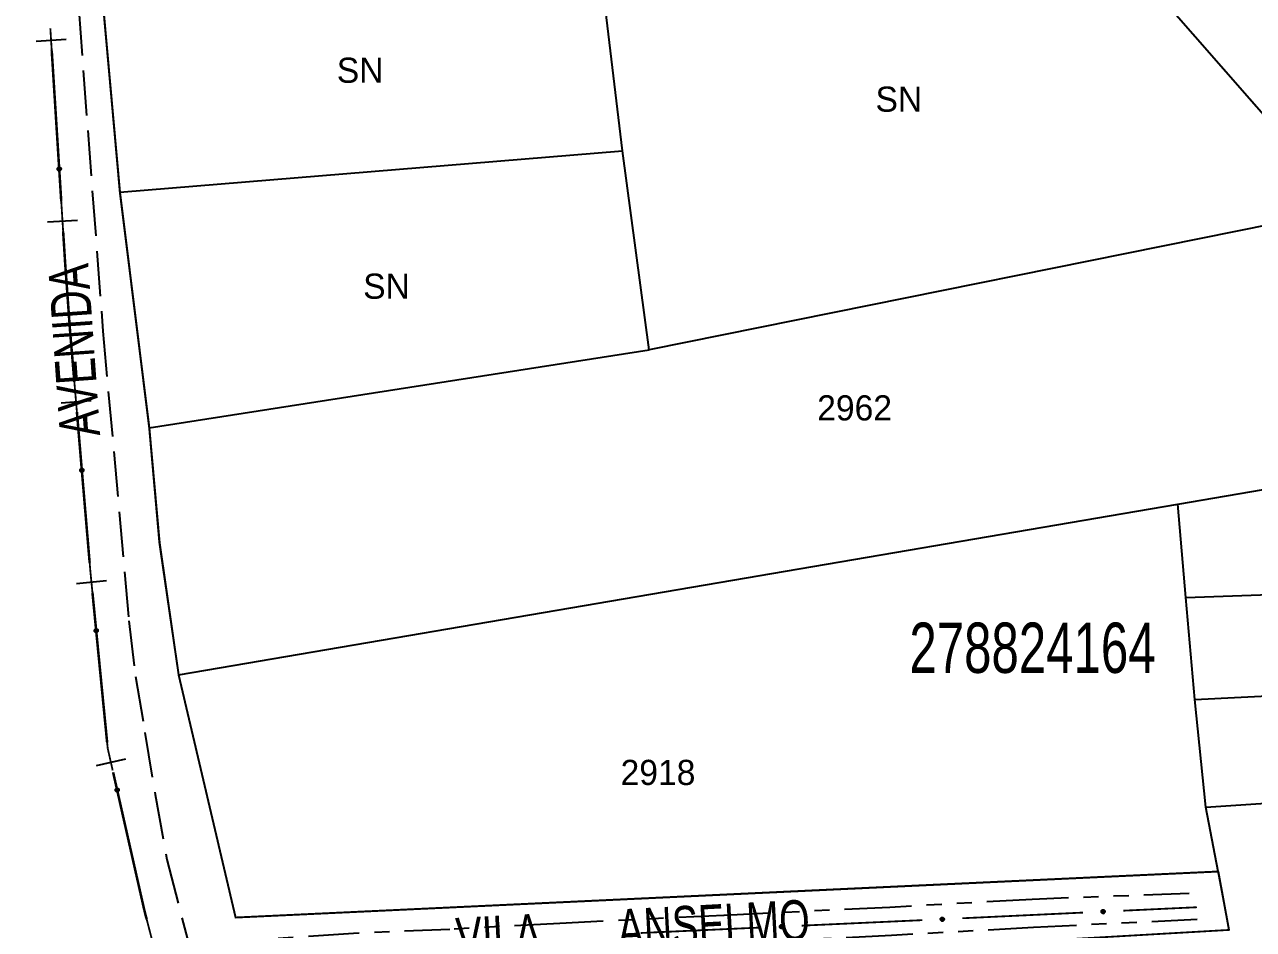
# Model space of a CAD drawing. Extents: x 203555 to 204724, y 4873703 to 4874787.
# Drawn here: x 203737.9 to 203860, y 4874128.2 to 4874218.1 of the extents above; entities that cross this region are included whole.
import ezdxf
from ezdxf.enums import TextEntityAlignment as Align

# ---------------------------------------------------------------- set-up
doc = ezdxf.new("R2010")
doc.units = 0
doc.header["$LTSCALE"] = 1.5
doc.header["$MEASUREMENT"] = 0
doc.linetypes.add('TRACO_11', pattern=[8, 3, -1, 3, -1])
doc.linetypes.add('TRACO_25', pattern=[8, 3, -1, 1, -1, 1, -1])
for name, color, linetype in [('CD_MALHA_LOTES', 7, 'CONTINUOUS'), ('CD_TXT_QUADRA', 7, 'CONTINUOUS'), ('LM-LIM-SETORES-BAIRROS', 250, 'CONTINUOUS'), ('RU-QUADRA', 210, 'CONTINUOUS'), ('SV-EIXO-RUA-N-PAV', 6, 'CONTINUOUS'), ('SV-EIXO-RUA-PAV', 20, 'CONTINUOUS'), ('SV-RUA-NAO-PAV', 7, 'CONTINUOUS'), ('SV-RUA-PAVIM', 7, 'CONTINUOUS'), ('SV-TXT-RUA-N-PAV', 7, 'CONTINUOUS'), ('SV-TXT-RUA-PAV', 7, 'CONTINUOUS'), ('Th_NmrPort', 1, 'CONTINUOUS')]:
    doc.layers.add(name, color=color, linetype=linetype)
doc.styles.add('ARIAL', font='ARIAL.SHX')

msp = doc.modelspace()

# ---------------------------------------------------------------- linework, layer by layer
at = {"layer": 'CD_MALHA_LOTES', "linetype": 'Continuous', "flags": 128}
for points in [[(203869.271145, 4874199.793421), (203836.430393, 4874237.266616)], [(203797.339367, 4874205.593874), (203795.145942, 4874223.843797)], [(203745.755301, 4874219.505725), (203747.378048, 4874201.465614)], [(203747.378048, 4874201.465614), (203797.339367, 4874205.593874)], [(203799.997854, 4874185.819117), (203797.339367, 4874205.593874)], [(203747.378048, 4874201.465614), (203750.29591, 4874178.044657)], [(203869.271145, 4874199.793421), (203799.997854, 4874185.819117)], [(203750.29591, 4874178.044657), (203799.997854, 4874185.819117)], [(203750.29591, 4874178.044657), (203751.307701, 4874166.61719), (203753.218857, 4874153.525573)], [(203852.53592, 4874170.469628), (203888.710861, 4874176.663794)], [(203753.218857, 4874153.525573), (203852.53592, 4874170.469628)], [(203853.33298, 4874161.189067), (203852.53592, 4874170.469628)], [(203853.33298, 4874161.189067), (203904.360096, 4874163.012184)], [(203854.221642, 4874151.047957), (203853.33298, 4874161.189067)], [(203753.218857, 4874153.525573), (203758.88022, 4874129.39909)], [(203854.221642, 4874151.047957), (203912.103753, 4874153.962814)], [(203855.29526, 4874140.377099), (203854.221642, 4874151.047957)], [(203855.29526, 4874140.377099), (203920.056742, 4874144.668816)], [(203856.521657, 4874133.972925), (203855.29526, 4874140.377099)], [(203758.88022, 4874129.39909), (203856.521657, 4874133.972925)], [(203856.521657, 4874133.972925), (203857.612912, 4874128.161651)]]:
    msp.add_lwpolyline(points, dxfattribs=at)
at = {"layer": 'LM-LIM-SETORES-BAIRROS'}
for points in [[(203742.048795, 4874216.632391), (203739.054746, 4874216.443533)], [(203743.181945, 4874198.668094), (203740.187895, 4874198.479236)], [(203744.525932, 4874180.751144), (203741.536605, 4874180.498315)], [(203746.054998, 4874162.836352), (203743.069305, 4874162.54372)], [(203747.956551, 4874145.135233), (203745.030505, 4874144.473223)]]:
    msp.add_lwpolyline(points, dxfattribs=at)
at = {"layer": 'LM-LIM-SETORES-BAIRROS', "const_width": 0.25}
for points in [[(203741.559015, 4874200.569698), (203740.614723, 4874215.539945)], [(203741.940779, 4874194.517433), (203741.747873, 4874197.575648)], [(203742.007996, 4874193.584144), (203741.940779, 4874194.517433)], [(203742.425603, 4874187.785837), (203742.007996, 4874193.584144)], [(203742.441335, 4874187.599827), (203742.425603, 4874187.785837)], [(203742.862716, 4874182.617615), (203742.441335, 4874187.599827)], [(203744.379688, 4874164.681651), (203743.115545, 4874179.628287)], [(203746.122853, 4874146.766336), (203744.659695, 4874161.694805)], [(203749.817211, 4874130.113754), (203746.714198, 4874143.82888)], [(203750.053339, 4874129.205723), (203749.817211, 4874130.113754)]]:
    msp.add_lwpolyline(points, dxfattribs=at)
at = {"layer": 'RU-QUADRA', "linetype": 'Continuous', "const_width": 0.18, "flags": 128}
msp.add_lwpolyline([(203869.271145, 4874199.793421), (203836.430393, 4874237.266616), (203830.111846, 4874245.743122), (203802.216741, 4874278.415261), (203737.696531, 4874346.807893), (203735.162051, 4874344.974906), (203741.413878, 4874270.210521), (203743.131181, 4874251.466447), (203744.859399, 4874229.46549), (203745.755301, 4874219.505725), (203747.378048, 4874201.465614), (203750.29591, 4874178.044657), (203751.307701, 4874166.61719), (203753.218857, 4874153.525573), (203758.88022, 4874129.39909), (203818.141214, 4874132.183163), (203856.521657, 4874133.972925), (203857.612912, 4874128.161651), (203760.445016, 4874122.54638)], dxfattribs=at)
at = {"layer": 'SV-EIXO-RUA-N-PAV', "const_width": 0.18}
for points in [[(203831.121795, 4874129.321992), (203843.108554, 4874129.885565)], [(203847.10414, 4874130.073423), (203854.096416, 4874130.402174)], [(203854.096416, 4874130.402174), (203854.416933, 4874130.417242)], [(203815.138717, 4874128.586376), (203826.127285, 4874129.087756)], [(203826.127285, 4874129.087756), (203826.549062, 4874129.106998)], [(203826.549062, 4874129.106998), (203827.126209, 4874129.134134)], [(203799.155346, 4874127.857096), (203811.142875, 4874128.404056)]]:
    msp.add_lwpolyline(points, dxfattribs=at)
at = {"layer": 'SV-EIXO-RUA-N-PAV'}
for points in [[(203844.957655, 4874130.082705), (203844.99006, 4874130.119338), (203845.025402, 4874130.144195), (203845.060846, 4874130.156443), (203845.094989, 4874130.159099), (203845.130225, 4874130.157883), (203845.165479, 4874130.148819), (203845.20238, 4874130.130091), (203845.239355, 4874130.097842), (203845.262439, 4874130.059964), (203845.276306, 4874130.025858), (203845.281126, 4874129.990415), (203845.279371, 4874129.956205), (203845.268744, 4874129.919896), (203845.249401, 4874129.882686), (203845.216073, 4874129.846291), (203845.181258, 4874129.822159), (203845.146664, 4874129.811213), (203845.111002, 4874129.806593), (203845.075043, 4874129.808266), (203845.040488, 4874129.817363), (203845.003059, 4874129.836907), (203844.967572, 4874129.870277), (203844.943108, 4874129.904726), (203844.931678, 4874129.939157), (203844.92792, 4874129.974369), (203844.92871, 4874130.009726), (203844.936347, 4874130.045544), (203844.957655, 4874130.082705)], [(203812.992247, 4874128.598633), (203813.024703, 4874128.63522), (203813.060079, 4874128.660029), (203813.09554, 4874128.672228), (203813.129687, 4874128.674837), (203813.164921, 4874128.673571), (203813.200163, 4874128.664458), (203813.237037, 4874128.645679), (203813.273968, 4874128.613379), (203813.297, 4874128.57547), (203813.31082, 4874128.541344), (203813.31559, 4874128.505895), (203813.313788, 4874128.471687), (203813.303111, 4874128.435393), (203813.283716, 4874128.39821), (203813.250338, 4874128.361861), (203813.215489, 4874128.337777), (203813.18088, 4874128.326878), (203813.145211, 4874128.322308), (203813.109255, 4874128.324031), (203813.074713, 4874128.333176), (203813.037311, 4874128.352771), (203813.00187, 4874128.386191), (203812.977453, 4874128.420674), (203812.966071, 4874128.455121), (203812.962362, 4874128.490338), (203812.963202, 4874128.525693), (203812.970888, 4874128.561501), (203812.992247, 4874128.598633)], [(203828.97531, 4874129.331274), (203829.007715, 4874129.367906), (203829.043057, 4874129.392763), (203829.078501, 4874129.405012), (203829.112644, 4874129.407668), (203829.14788, 4874129.406451), (203829.183134, 4874129.397387), (203829.220035, 4874129.37866), (203829.25701, 4874129.34641), (203829.280094, 4874129.308533), (203829.293961, 4874129.274426), (203829.298781, 4874129.238984), (203829.297026, 4874129.204773), (203829.286399, 4874129.168464), (203829.267056, 4874129.131255), (203829.233728, 4874129.094859), (203829.198913, 4874129.070728), (203829.164319, 4874129.059781), (203829.128657, 4874129.055161), (203829.092698, 4874129.056834), (203829.058143, 4874129.065931), (203829.020714, 4874129.085475), (203828.985227, 4874129.118845), (203828.960763, 4874129.153294), (203828.949333, 4874129.187725), (203828.945575, 4874129.222938), (203828.946365, 4874129.258294), (203828.954002, 4874129.294112), (203828.97531, 4874129.331274)]]:
    msp.add_lwpolyline(points, close=True, dxfattribs=at)
for points in [[(203844.92792, 4874129.974369), (203845.276306, 4874130.025858)], [(203844.92871, 4874130.009726), (203845.262439, 4874130.059964)], [(203844.931678, 4874129.939157), (203845.281126, 4874129.990415)], [(203844.932047, 4874129.99332), (203845.26432, 4874130.044459)], [(203844.932414, 4874129.956454), (203845.277083, 4874130.005444)], [(203844.936347, 4874130.045544), (203845.239355, 4874130.097842)], [(203844.93726, 4874130.027716), (203845.246298, 4874130.079128)], [(203844.940896, 4874129.921336), (203845.277258, 4874129.972667)], [(203844.943108, 4874129.904726), (203845.279371, 4874129.956205)], [(203844.947925, 4874130.062368), (203845.217435, 4874130.111922)], [(203844.957555, 4874129.886603), (203845.269383, 4874129.93678)], [(203844.957655, 4874130.082705), (203845.20238, 4874130.130091)], [(203844.967572, 4874129.870277), (203845.268744, 4874129.919896)], [(203844.976117, 4874130.101942), (203845.176562, 4874130.138687)], [(203844.989079, 4874129.8553), (203845.256056, 4874129.900637)], [(203844.99006, 4874130.119338), (203845.165479, 4874130.148819)], [(203845.003059, 4874129.836907), (203845.249401, 4874129.882686)], [(203845.010146, 4874130.133595), (203845.139056, 4874130.15195)], [(203845.025402, 4874130.144195), (203845.130225, 4874130.157883)], [(203845.027162, 4874129.82977), (203845.225009, 4874129.863661)], [(203845.040488, 4874129.817363), (203845.216073, 4874129.846291)], [(203845.062071, 4874129.813653), (203845.19228, 4874129.833435)], [(203845.075043, 4874129.808266), (203845.181258, 4874129.822159)], [(203812.962362, 4874128.490338), (203813.31082, 4874128.541344)], [(203812.963202, 4874128.525693), (203813.297, 4874128.57547)], [(203812.966516, 4874128.509283), (203813.298859, 4874128.559961)], [(203812.966832, 4874128.472417), (203813.311568, 4874128.520929)], [(203812.970888, 4874128.561501), (203813.273968, 4874128.613379)], [(203812.971776, 4874128.543671), (203813.280885, 4874128.594656)], [(203812.982489, 4874128.578309), (203813.252068, 4874128.627489)], [(203812.992247, 4874128.598633), (203813.237037, 4874128.645679)], [(203813.010736, 4874128.617844), (203813.211232, 4874128.654311)], [(203813.024703, 4874128.63522), (203813.200163, 4874128.664458)], [(203813.044809, 4874128.649449), (203813.173744, 4874128.667626)], [(203813.060079, 4874128.660029), (203813.164921, 4874128.673571)], [(203828.945575, 4874129.222938), (203829.293961, 4874129.274426)], [(203828.946365, 4874129.258294), (203829.280094, 4874129.308533)], [(203828.949333, 4874129.187725), (203829.298781, 4874129.238984)], [(203828.949702, 4874129.241888), (203829.281975, 4874129.293027)], [(203828.950069, 4874129.205023), (203829.294738, 4874129.254012)], [(203828.954002, 4874129.294112), (203829.25701, 4874129.34641)], [(203828.954915, 4874129.276284), (203829.263953, 4874129.327697)], [(203828.958551, 4874129.169905), (203829.294913, 4874129.221236)], [(203828.960763, 4874129.153294), (203829.297026, 4874129.204773)], [(203828.96558, 4874129.310936), (203829.23509, 4874129.36049)], [(203828.97521, 4874129.135171), (203829.287038, 4874129.185349)], [(203828.97531, 4874129.331274), (203829.220035, 4874129.37866)], [(203828.985227, 4874129.118845), (203829.286399, 4874129.168464)], [(203828.993772, 4874129.35051), (203829.194217, 4874129.387255)], [(203829.006734, 4874129.103869), (203829.273711, 4874129.149205)], [(203829.007715, 4874129.367906), (203829.183134, 4874129.397387)], [(203829.020714, 4874129.085475), (203829.267056, 4874129.131255)], [(203829.027801, 4874129.382163), (203829.156711, 4874129.400518)], [(203829.043057, 4874129.392763), (203829.14788, 4874129.406451)], [(203829.044817, 4874129.078338), (203829.242664, 4874129.112229)], [(203829.058143, 4874129.065931), (203829.233728, 4874129.094859)], [(203829.079726, 4874129.062221), (203829.209935, 4874129.082004)], [(203829.092698, 4874129.056834), (203829.198913, 4874129.070728)], [(203812.966071, 4874128.455121), (203813.31559, 4874128.505895)], [(203812.975264, 4874128.437287), (203813.311697, 4874128.488152)], [(203812.977453, 4874128.420674), (203813.313788, 4874128.471687)], [(203812.991876, 4874128.402531), (203813.303772, 4874128.452276)], [(203813.00187, 4874128.386191), (203813.303111, 4874128.435393)], [(203813.023357, 4874128.371184), (203813.290395, 4874128.416151)], [(203813.037311, 4874128.352771), (203813.283716, 4874128.39821)], [(203813.061404, 4874128.345602), (203813.259298, 4874128.379218)], [(203813.074713, 4874128.333176), (203813.250338, 4874128.361861)], [(203813.09629, 4874128.329436), (203813.226526, 4874128.349038)], [(203813.109255, 4874128.324031), (203813.215489, 4874128.337777)]]:
    msp.add_lwpolyline(points, dxfattribs=at)
at = {"layer": 'SV-EIXO-RUA-PAV', "const_width": 0.18}
for points in [[(203740.475206, 4874217.751775), (203741.230639, 4874205.775577)], [(203741.48245, 4874201.783511), (203741.923119, 4874194.797396)], [(203741.923119, 4874194.797396), (203741.940779, 4874194.517433)], [(203742.425603, 4874187.785837), (203743.436917, 4874175.828528)], [(203743.774022, 4874171.842758), (203744.448232, 4874163.871219)], [(203744.448232, 4874163.871219), (203744.459878, 4874163.733526)], [(203744.459878, 4874163.733526), (203744.836574, 4874159.890126)], [(203745.226749, 4874155.909201), (203746.104644, 4874146.95212)], [(203746.104644, 4874146.95212), (203746.178835, 4874146.195152)], [(203746.178835, 4874146.195152), (203746.673005, 4874144.010952)], [(203747.555685, 4874140.109558), (203749.762387, 4874130.356073)], [(203749.762387, 4874130.356073), (203749.817211, 4874130.113754)], [(203749.817211, 4874130.113754), (203751.075581, 4874125.274694)]]:
    msp.add_lwpolyline(points, dxfattribs=at)
at = {"layer": 'SV-EIXO-RUA-PAV'}
for points in [[(203741.457361, 4874203.92987), (203741.494508, 4874203.898055), (203741.519928, 4874203.863116), (203741.532742, 4874203.827873), (203741.535945, 4874203.793777), (203741.535293, 4874203.758526), (203741.526794, 4874203.723131), (203741.50866, 4874203.685935), (203741.477007, 4874203.648448), (203741.439503, 4874203.62476), (203741.405624, 4874203.610349), (203741.370263, 4874203.604962), (203741.336029, 4874203.606169), (203741.299554, 4874203.616213), (203741.262039, 4874203.634959), (203741.225115, 4874203.667699), (203741.200429, 4874203.702123), (203741.18893, 4874203.736538), (203741.183739, 4874203.772121), (203741.184837, 4874203.808102), (203741.193379, 4874203.842799), (203741.212321, 4874203.880536), (203741.245119, 4874203.916552), (203741.279172, 4874203.941565), (203741.313416, 4874203.953545), (203741.348563, 4874203.957866), (203741.383927, 4874203.957642), (203741.419863, 4874203.95058), (203741.457361, 4874203.92987)], [(203743.70305, 4874173.98809), (203743.740868, 4874173.957076), (203743.767029, 4874173.922689), (203743.780594, 4874173.887728), (203743.784525, 4874173.853708), (203743.784627, 4874173.818451), (203743.776887, 4874173.782882), (203743.759552, 4874173.745308), (203743.728708, 4874173.707152), (203743.691719, 4874173.682668), (203743.658155, 4874173.667536), (203743.622918, 4874173.661394), (203743.588666, 4874173.661869), (203743.551985, 4874173.671131), (203743.514078, 4874173.68907), (203743.476462, 4874173.721013), (203743.451046, 4874173.754902), (203743.438813, 4874173.789063), (203743.432863, 4874173.824527), (203743.433191, 4874173.860523), (203743.44099, 4874173.895394), (203743.45912, 4874173.933528), (203743.491141, 4874173.970237), (203743.524651, 4874173.995973), (203743.558631, 4874174.008682), (203743.593678, 4874174.013753), (203743.629039, 4874174.014285), (203743.665118, 4874174.007994), (203743.70305, 4874173.98809)], [(203745.127202, 4874158.053397), (203745.16543, 4874158.02289), (203745.192047, 4874157.988854), (203745.206076, 4874157.954077), (203745.21046, 4874157.920113), (203745.211032, 4874157.88486), (203745.203766, 4874157.849191), (203745.186933, 4874157.811389), (203745.1566, 4874157.772827), (203745.119942, 4874157.747852), (203745.086582, 4874157.732273), (203745.051429, 4874157.725663), (203745.017174, 4874157.725682), (203744.980373, 4874157.734454), (203744.942231, 4874157.751886), (203744.904192, 4874157.783326), (203744.878327, 4874157.816873), (203744.86564, 4874157.850867), (203744.859218, 4874157.88625), (203744.859066, 4874157.922247), (203744.8664, 4874157.957219), (203744.884021, 4874157.99559), (203744.915549, 4874158.032723), (203744.948714, 4874158.058903), (203744.982521, 4874158.072063), (203745.017498, 4874158.077601), (203745.052849, 4874158.078604), (203745.089008, 4874158.072794), (203745.127202, 4874158.053397)], [(203747.190006, 4874142.224685), (203747.231734, 4874142.199174), (203747.262381, 4874142.168716), (203747.28063, 4874142.135956), (203747.289207, 4874142.102801), (203747.294163, 4874142.067894), (203747.291394, 4874142.031599), (203747.279397, 4874141.991995), (203747.2541, 4874141.949956), (203747.220836, 4874141.920613), (203747.189675, 4874141.901003), (203747.155618, 4874141.890068), (203747.121627, 4874141.885823), (203747.08402, 4874141.889946), (203747.044005, 4874141.902495), (203747.002349, 4874141.928955), (203746.972508, 4874141.959021), (203746.955689, 4874141.991172), (203746.944913, 4874142.02548), (203746.940281, 4874142.061178), (203746.943204, 4874142.096791), (203746.955912, 4874142.137058), (203746.982573, 4874142.177826), (203747.01222, 4874142.20793), (203747.044127, 4874142.225197), (203747.078142, 4874142.235046), (203747.113093, 4874142.240441), (203747.149694, 4874142.239177), (203747.190006, 4874142.224685)]]:
    msp.add_lwpolyline(points, close=True, dxfattribs=at)
for points in [[(203741.184837, 4874203.808102), (203741.200429, 4874203.702123)], [(203741.190015, 4874203.821159), (203741.21188, 4874203.691284)], [(203741.193379, 4874203.842799), (203741.225115, 4874203.667699)], [(203741.205571, 4874203.856321), (203741.242626, 4874203.659042)], [(203741.212321, 4874203.880536), (203741.262039, 4874203.634959)], [(203741.230488, 4874203.894808), (203741.280094, 4874203.628592)], [(203741.245119, 4874203.916552), (203741.299554, 4874203.616213)], [(203741.261282, 4874203.92683), (203741.316447, 4874203.615845)], [(203741.279172, 4874203.941565), (203741.336029, 4874203.606169)], [(203741.295745, 4874203.944043), (203741.352455, 4874203.608546)], [(203741.313416, 4874203.953545), (203741.370263, 4874203.604962)], [(203741.330722, 4874203.953085), (203741.385225, 4874203.609246)], [(203741.348563, 4874203.957866), (203741.405624, 4874203.610349)], [(203741.367577, 4874203.954043), (203741.42403, 4874203.622631)], [(203741.383927, 4874203.957642), (203741.439503, 4874203.62476)], [(203741.402052, 4874203.949381), (203741.458406, 4874203.641207)], [(203741.419863, 4874203.95058), (203741.477007, 4874203.648448)], [(203741.436871, 4874203.939273), (203741.490734, 4874203.670591)], [(203741.457361, 4874203.92987), (203741.50866, 4874203.685935)], [(203741.476891, 4874203.911718), (203741.516841, 4874203.711887)], [(203741.494508, 4874203.898055), (203741.526794, 4874203.723131)], [(203741.509085, 4874203.8782), (203741.529501, 4874203.749601)], [(203741.519928, 4874203.863116), (203741.535293, 4874203.758526)], [(203743.433191, 4874173.860523), (203743.451046, 4874173.754902)], [(203743.438089, 4874173.873688), (203743.462726, 4874173.74431)], [(203743.44099, 4874173.895394), (203743.476462, 4874173.721013)], [(203743.45289, 4874173.909174), (203743.494154, 4874173.712733)], [(203743.45912, 4874173.933528), (203743.514078, 4874173.68907)], [(203743.476978, 4874173.948185), (203743.532265, 4874173.683091)], [(203743.491141, 4874173.970237), (203743.551985, 4874173.671131)], [(203743.507081, 4874173.980858), (203743.568881, 4874173.671124)], [(203743.524651, 4874173.995973), (203743.588666, 4874173.661869)], [(203743.541167, 4874173.998804), (203743.605038, 4874173.664596)], [(203743.558631, 4874174.008682), (203743.622918, 4874173.661394)], [(203743.575943, 4874174.008592), (203743.637785, 4874173.665997)], [(203743.593678, 4874174.013753), (203743.658155, 4874173.667536)], [(203743.612769, 4874174.010338), (203743.676295, 4874173.680209)], [(203743.629039, 4874174.014285), (203743.691719, 4874173.682668)], [(203743.647336, 4874174.006414), (203743.710266, 4874173.699515)], [(203743.665118, 4874174.007994), (203743.728708, 4874173.707152)], [(203743.682363, 4874173.997052), (203743.741958, 4874173.729583)], [(203743.70305, 4874173.98809), (203743.759552, 4874173.745308)], [(203743.722963, 4874173.970359), (203743.767176, 4874173.771428)], [(203743.740868, 4874173.957076), (203743.776887, 4874173.782882)], [(203743.755866, 4874173.937538), (203743.779028, 4874173.809404)], [(203743.767029, 4874173.922689), (203743.784627, 4874173.818451)], [(203744.859066, 4874157.922247), (203744.878327, 4874157.816873)], [(203744.863789, 4874157.935475), (203744.890147, 4874157.806437)], [(203744.8664, 4874157.957219), (203744.904192, 4874157.783326)], [(203744.878116, 4874157.971156), (203744.921993, 4874157.775282)], [(203744.884021, 4874157.99559), (203744.942231, 4874157.751886)], [(203744.901682, 4874158.010484), (203744.960495, 4874157.74615)], [(203744.915549, 4874158.032723), (203744.980373, 4874157.734454)], [(203744.931346, 4874158.043555), (203744.997268, 4874157.734672)], [(203744.948714, 4874158.058903), (203745.017174, 4874157.725682)], [(203744.965191, 4874158.061954), (203745.033508, 4874157.728627)], [(203744.982521, 4874158.072063), (203745.051429, 4874157.725663)], [(203744.999834, 4874158.072205), (203745.066234, 4874157.730463)], [(203745.017498, 4874158.077601), (203745.086582, 4874157.732273)], [(203745.036633, 4874158.07444), (203745.104551, 4874157.745187)], [(203745.052849, 4874158.078604), (203745.119942, 4874157.747852)], [(203745.071249, 4874158.070978), (203745.138262, 4874157.764944)], [(203745.089008, 4874158.072794), (203745.1566, 4874157.772827)], [(203745.106397, 4874158.062083), (203745.169551, 4874157.795432)], [(203745.127202, 4874158.053397), (203745.186933, 4874157.811389)], [(203745.14735, 4874158.035934), (203745.194209, 4874157.837609)], [(203745.16543, 4874158.02289), (203745.203766, 4874157.849191)], [(203745.180687, 4874158.003554), (203745.205554, 4874157.87574)], [(203745.192047, 4874157.988854), (203745.211032, 4874157.88486)], [(203746.940281, 4874142.061178), (203746.972508, 4874141.959021)], [(203746.943204, 4874142.096791), (203747.002349, 4874141.928955)], [(203746.94332, 4874142.074892), (203746.985536, 4874141.950138)], [(203746.953094, 4874142.112078), (203747.021012, 4874141.923189)], [(203746.955912, 4874142.137058), (203747.044005, 4874141.902495)], [(203746.971582, 4874142.154034), (203747.062842, 4874141.899076)], [(203746.982573, 4874142.177826), (203747.08402, 4874141.889946)], [(203746.996899, 4874142.19054), (203747.100757, 4874141.892266)], [(203747.01222, 4874142.20793), (203747.121627, 4874141.885823)], [(203747.028189, 4874142.213009), (203747.137467, 4874141.890778)], [(203747.044127, 4874142.225197), (203747.155618, 4874141.890068)], [(203747.061287, 4874142.227492), (203747.16971, 4874141.896674)], [(203747.078142, 4874142.235046), (203747.189675, 4874141.901003)], [(203747.097522, 4874142.234291), (203747.205897, 4874141.916053)], [(203747.113093, 4874142.240441), (203747.220836, 4874141.920613)], [(203747.132299, 4874142.235164), (203747.236886, 4874141.939853)], [(203747.149694, 4874142.239177), (203747.2541, 4874141.949956)], [(203747.168282, 4874142.230714), (203747.264136, 4874141.973998)], [(203747.190006, 4874142.224685), (203747.279397, 4874141.991995)], [(203747.212171, 4874142.209866), (203747.283353, 4874142.018917)], [(203747.231734, 4874142.199174), (203747.291394, 4874142.031599)], [(203747.249279, 4874142.181887), (203747.289862, 4874142.058163)], [(203747.262381, 4874142.168716), (203747.294163, 4874142.067894)]]:
    msp.add_lwpolyline(points, dxfattribs=at)
at = {"layer": 'SV-RUA-NAO-PAV', "linetype": 'TRACO_25'}
for points in [[(203853.638152, 4874131.785438, 5.10895), (203838.045048, 4874131.201806, 4.737204), (203823.911228, 4874130.405535, 4.551331), (203807.416189, 4874129.610593, 4.690736), (203791.100612, 4874128.814711, 4.605544), (203780.173105, 4874128.218665, 4.605544), (203770.610815, 4874127.820237, 4.559076), (203761.510054, 4874127.213519, 4.473884), (203754.356101, 4874126.267007, 4.342224)], [(203854.433602, 4874129.200227, 5.10895), (203838.176601, 4874128.404778, 4.737204), (203824.057371, 4874127.609328, 4.551331), (203807.551792, 4874126.813879, 4.690736), (203791.245075, 4874126.018429, 4.605544), (203780.307643, 4874125.421842, 4.605544), (203770.762248, 4874125.024117, 4.559076), (203761.81344, 4874124.42753, 4.473884), (203755.250981, 4874123.433218, 4.342224)]]:
    msp.add_polyline3d(points, dxfattribs=at)
at = {"layer": 'SV-RUA-PAVIM', "linetype": 'TRACO_11'}
msp.add_polyline3d([(203733.364487, 4874345.590402, 7.602743), (203737.069989, 4874300.938746, 5.875675), (203739.311746, 4874272.039565, 5.875675), (203740.697827, 4874257.753741, 5.875675), (203741.943408, 4874237.50528, 5.449717), (203745.700393, 4874187.651017, 4.481629), (203748.290984, 4874158.883381, 4.226054), (203748.928883, 4874153.332649, 4.226054), (203749.881654, 4874147.784003, 4.233799), (203750.888438, 4874141.628798, 4.288011), (203752.051279, 4874135.163822, 4.20282), (203754.356101, 4874126.267007, 4.117628)], dxfattribs=at)

# ---------------------------------------------------------------- texts
at = {"layer": 'CD_TXT_QUADRA', "style": 'ARIAL', "width": 0.7}
msp.add_text('278824164', height=5, dxfattribs=at).set_placement((203825.848611, 4874153.699988))
at = {"layer": 'SV-TXT-RUA-N-PAV', "style": 'ARIAL', "width": 0.7}
msp.add_text('VILA       ANSELMO', height=4, rotation=3, dxfattribs=at).set_placement((203780.882639, 4874125.355512))
at = {"layer": 'SV-TXT-RUA-PAV', "style": 'ARIAL', "width": 0.7}
msp.add_text('AVENIDA', height=4, rotation=94, dxfattribs=at).set_placement((203745.433342, 4874177.321939))
at = {"layer": 'Th_NmrPort', "color": 1}
for s, p in [('SN', (203768.943119, 4874213.590007)), ('SN', (203822.482591, 4874210.715923)), ('SN', (203771.56578, 4874192.13187)), ('2962', (203816.685937, 4874180.03876)), ('2918', (203797.146729, 4874143.813566))]:
    msp.add_text(s, height=2.5, dxfattribs=at).set_placement(p, align=Align.MIDDLE_LEFT)

doc.saveas('drawing.dxf')
